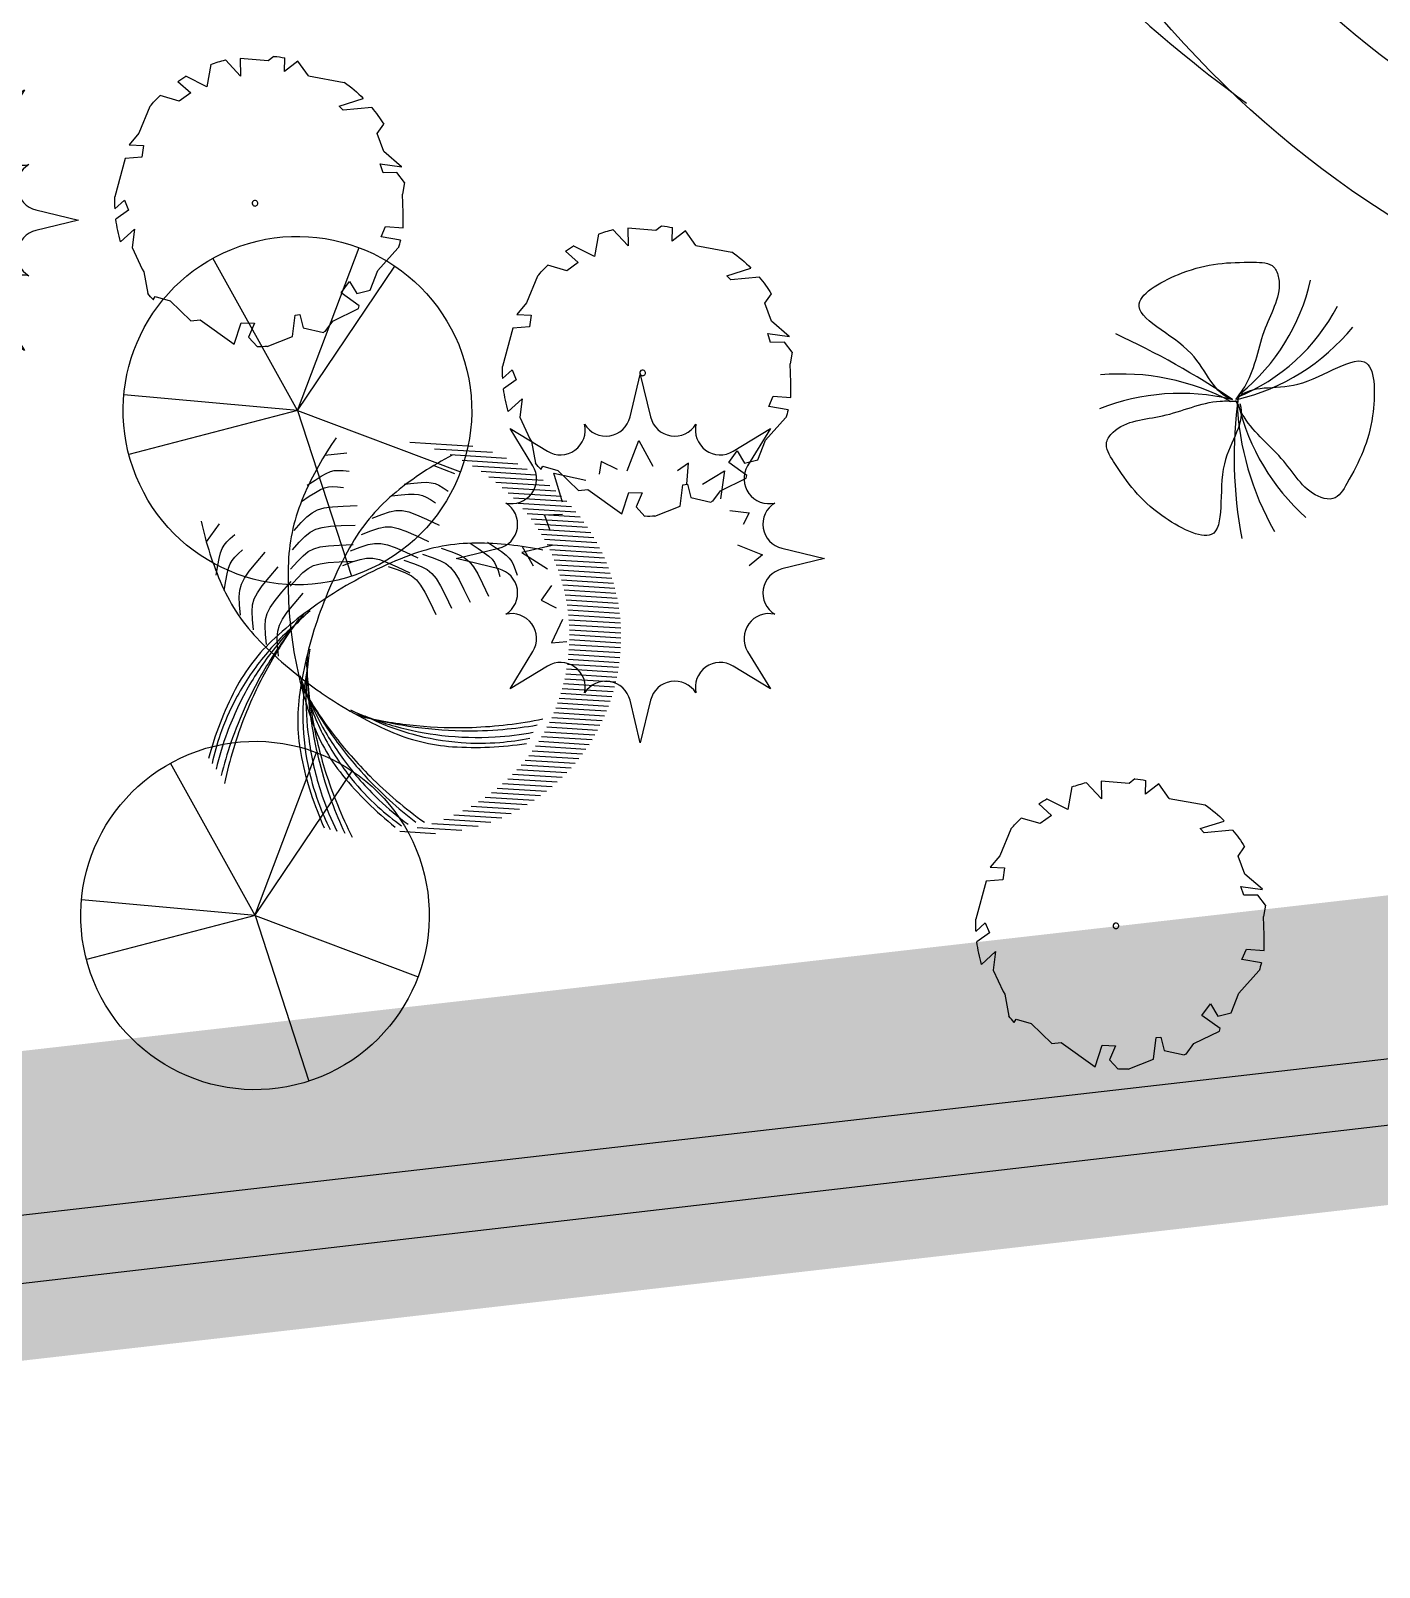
# Model space of a CAD drawing. Extents: x -809667 to 586099, y 3084146 to 3634412.
# Drawn here: x 381228.83 to 381235.41, y 3086086.96 to 3086094.45 of the extents above; entities that cross this region are included whole.
import ezdxf

# ---------------------------------------------------------------- set-up
doc = ezdxf.new("R2010")
doc.units = 0
doc.header["$LTSCALE"] = 0.5
doc.linetypes.add('CONTINOUS', pattern=[0])
doc.layers.get('0').update_dxf_attribs({"linetype": 'CONTINUOUS'})
for name, color, linetype in [('A-S-TREE', 95, 'CONTINUOUS'), ('TREE', 3, 'CONTINUOUS'), ('文字', 7, 'CONTINUOUS'), ('树木', 94, 'CONTINUOUS')]:
    doc.layers.add(name, color=color, linetype=linetype)

# ---------------------------------------------------------------- blocks, each defined once
blk = doc.blocks.new('TREE1')
at = {"layer": 'A-S-TREE', "color": 0}
for p, q in [((-50, 23), (36, 4021)), ((-50, 23), (-3120, 2586)), ((-49, 22), (-3255, -2371)), ((-49, 23), (-2621, -3042)), ((-50, 23), (629, -3920)), ((-50, 23), (3590, -1636)), ((-50, 23), (3937, -304))]:
    blk.add_line(p, q, dxfattribs=at)
blk.add_ellipse((-50, 22), major_axis=(4000, 0), ratio=1, dxfattribs=at)
blk = doc.blocks.new('T-7')
at = {"layer": 'TREE', "color": 8, "ltscale": 200, "xscale": 0.4020618556701031, "yscale": 0.4020618556701031, "zscale": 0.4020618556701031, "rotation": 199.2879054791862}
blk.add_blockref('TREE1', (4, 110), dxfattribs=at)
blk = doc.blocks.new('红枫')
at = {"color": 0}
blk.add_lwpolyline([(1297, -1371), (924, -1143, 0.665495), (552, -1412, 0.665495), (98, -1485), (-4, -1910), (-107, -1485, 0.665495), (-561, -1412, 0.665495), (-933, -1143), (-1306, -1371), (-1078, -998, 0.665495), (-1348, -625, 0.665495), (-1420, -172), (-1845, -69), (-1420, 34, 0.665495), (-1348, 487, 0.665495), (-1078, 859), (-1306, 1233), (-933, 1005, 0.665495), (-561, 1274, 0.665495), (-107, 1347), (-4, 1772), (98, 1347, 0.665495), (552, 1274, 0.665495), (924, 1005), (1297, 1233), (1069, 859, 0.665495), (1339, 487, 0.665495), (1411, 34), (1836, -69), (1411, -172, 0.665495), (1339, -625, 0.665495), (1069, -998)], format="xyb", close=True, dxfattribs=at)
blk.add_lwpolyline([(1297, -1371), (924, -1143, 0.665495), (552, -1412, 0.665495), (98, -1485), (-4, -1910), (-107, -1485, 0.665495), (-561, -1412, 0.665495), (-933, -1143), (-1306, -1371), (-1078, -998, 0.665495), (-1348, -625, 0.665495), (-1420, -172), (-1845, -69), (-1420, 34, 0.665495), (-1348, 487, 0.665495), (-1078, 859), (-1306, 1233), (-933, 1005, 0.665495), (-561, 1274, 0.665495), (-107, 1347), (-4, 1772), (98, 1347, 0.665495), (552, 1274, 0.665495), (924, 1005), (1297, 1233), (1069, 859, 0.665495), (1339, 487, 0.665495), (1411, 34), (1836, -69), (1411, -172, 0.665495), (1339, -625, 0.665495), (1069, -998)], format="xyb", close=True, dxfattribs=at)
for points in [[(-137, 808), (-20, 1111), (120, 855)], [(-783, 497), (-869, 784), (-550, 714)], [(-231, 823), (-394, 901), (-417, 777)], [(462, 676), (478, 886), (369, 808)], [(618, 676), (836, 808), (797, 528)], [(-783, 372), (-962, 364), (-908, 217)], [(891, 411), (1085, 388), (1023, 271)], [(-885, 61), (-1188, -9), (-931, -172)], [(968, 69), (1218, -32), (1085, -141)], [(-892, -336), (-994, -484), (-846, -561)], [(-783, -678), (-892, -911), (-737, -896)]]:
    blk.add_lwpolyline(points, dxfattribs=at)
blk = doc.blocks.new('白玉兰')
at = {"color": 0}
for centre, radius, start, end in [((-1261, 1665), 2054, 309.3934, 347.1655), ((-713, 1844), 1941, 291.8214, 332.6346), ((-4729, -6984), 8429, 56.1879, 65.279), ((-478, 2077), 2115, 283.2993, 320.8528), ((-1148, -2037), 2310, 61.625, 95.1491), ((-559, -2135), 2214, 76.7033, 111.4018), ((4371, -556), 4392, 172.1708, 190.6677), ((2827, 107), 2821, 182.2544, 209.8868), ((2146, 475), 2185, 193.3063, 228.4107)]:
    blk.add_arc(centre, radius, start, end, dxfattribs=at)
for points in [[(-33, 16), (-233, 73), (-342, 562), (-1254, 922), (-425, 1375), (-33, 1392), (376, 1386), (477, 1091), (236, 716), (185, 277), (29, 67), (-7, 18)], [(8, 31), (155, 177), (635, 34), (1395, 653), (1385, -291), (1209, -641), (1004, -995), (697, -939), (487, -546), (129, -287), (22, -49), (-3, 7)], [(36, -22), (99, -220), (-250, -580), (-51, -1540), (-885, -1095), (-1114, -777), (-1334, -432), (-1142, -186), (-697, -181), (-301, 17), (-41, 2), (21, -1)]]:
    blk.add_open_spline(points, degree=3, knots=[0, 0, 0, 0, 621.989778, 1340.944545, 1869.007736, 2592.427455, 2798.699245, 2915.827596, 3435.261502, 4029.77129, 4212.300518, 4212.300518, 4212.300518, 4212.300518], dxfattribs=at)
blk = doc.blocks.new('03')
at = {"layer": '树木', "color": 0}
for p, q in [((-0.1116, 1.503), (-0.2544, 1.2148)), ((-0.0755, 1.5083), (-0.218, 1.2206)), ((-0.04, 1.5125), (-0.1823, 1.2252)), ((-0.005, 1.5155), (-0.1471, 1.2286)), ((0.0295, 1.5175), (-0.1124, 1.231)), ((0.0634, 1.5185), (-0.0783, 1.2324)), ((0.0969, 1.5186), (-0.0446, 1.2328)), ((0.13, 1.5177), (-0.0114, 1.2322)), ((0.1626, 1.5159), (0.0214, 1.2308)), ((0.1948, 1.5133), (0.0537, 1.2285)), ((0.2265, 1.5099), (0.0857, 1.2254)), ((0.2579, 1.5056), (0.1172, 1.2214)), ((0.2889, 1.5006), (0.1483, 1.2167)), ((-0.4279, 1.4051), (-0.5734, 1.1114)), ((-0.385, 1.4243), (-0.53, 1.1315)), ((-0.3432, 1.441), (-0.4878, 1.1491)), ((-0.3025, 1.4555), (-0.4467, 1.1644)), ((-0.2628, 1.4682), (-0.4066, 1.1778)), ((-0.2239, 1.4791), (-0.3674, 1.1893)), ((-0.1858, 1.4885), (-0.329, 1.1993)), ((-0.1484, 1.4964), (-0.2913, 1.2077)), ((0.3195, 1.4948), (0.1791, 1.2112)), ((0.3498, 1.4883), (0.2095, 1.205)), ((0.3796, 1.481), (0.2395, 1.198)), ((0.4092, 1.4731), (0.2691, 1.1903)), ((0.4383, 1.4644), (0.2984, 1.1819)), ((0.4672, 1.455), (0.3274, 1.1727)), ((0.4957, 1.4449), (0.356, 1.1629)), ((0.5238, 1.4342), (0.3843, 1.1524)), ((0.5516, 1.4227), (0.4122, 1.1413)), ((0.5791, 1.4106), (0.4398, 1.1294)), ((-0.5661, 1.3289), (-0.7137, 1.0308)), ((-0.5182, 1.358), (-0.6649, 1.0617)), ((-0.4722, 1.3832), (-0.6183, 1.0883)), ((0.6063, 1.3979), (0.4671, 1.1169)), ((0.6331, 1.3844), (0.4941, 1.1037)), ((0.6596, 1.3703), (0.5207, 1.0898)), ((0.6857, 1.3555), (0.5469, 1.0753)), ((0.7115, 1.34), (0.5729, 1.06)), ((0.737, 1.3238), (0.5985, 1.0441)), ((-0.6701, 1.2541), (-0.8203, 0.9507)), ((-0.6165, 1.2947), (-0.7652, 0.9944)), ((0.7621, 1.307), (0.6237, 1.0275)), ((0.7869, 1.2895), (0.6487, 1.0103)), ((0.8114, 1.2712), (0.6732, 0.9923)), ((0.8355, 1.2523), (0.6975, 0.9736)), ((0.8592, 1.2326), (0.7213, 0.9542)), ((-0.7938, 1.1395), (-0.9506, 0.8229)), ((-0.7283, 1.2042), (-0.8808, 0.8961)), ((0.8826, 1.2122), (0.7448, 0.9341)), ((0.9056, 1.191), (0.768, 0.9132)), ((0.9282, 1.1691), (0.7907, 0.8916)), ((0.9504, 1.1464), (0.8131, 0.8691)), ((-0.8748, 1.0435), (-1.0452, 0.6994)), ((-0.1968, 1.0838), (-0.0623, 1.1008)), ((0.9722, 1.1228), (0.8351, 0.8459)), ((0.9936, 1.0985), (0.8567, 0.8219)), ((1.0146, 1.0732), (0.8778, 0.797)), ((1.0351, 1.0471), (0.8985, 0.7712)), ((-0.2541, 0.9323), (-0.2165, 0.9566)), ((-0.2165, 0.9566), (-0.1865, 0.9736)), ((-0.1865, 0.9736), (-0.1612, 0.9846)), ((-0.1612, 0.9846), (-0.1376, 0.9906)), ((-0.1376, 0.9906), (-0.1126, 0.9925)), ((-0.1126, 0.9925), (-0.0833, 0.9914)), ((-0.0833, 0.9914), (-0.0466, 0.9884)), ((1.0552, 1.02), (0.9188, 0.7445)), ((1.0748, 0.992), (0.9385, 0.7168)), ((1.0939, 0.9629), (0.9578, 0.6881)), ((-0.8596, 0.7789), (-0.7659, 0.8769)), ((-0.3023, 0.9), (-0.2541, 0.9323)), ((-0.2885, 0.8329), (-0.2509, 0.8571)), ((-0.2509, 0.8571), (-0.221, 0.8742)), ((-0.221, 0.8742), (-0.1957, 0.8852)), ((-0.1957, 0.8852), (-0.1721, 0.8911)), ((-0.1721, 0.8911), (-0.1471, 0.893)), ((-0.1471, 0.893), (-0.1177, 0.8919)), ((-0.1177, 0.8919), (-0.081, 0.8889)), ((1.1125, 0.9328), (0.9766, 0.6584)), ((1.1305, 0.9016), (0.9948, 0.6276)), ((1.1479, 0.8691), (1.0124, 0.5956)), ((-0.7548, 0.7439), (-0.7366, 0.7611)), ((-0.7366, 0.7611), (-0.7132, 0.7788)), ((-0.7132, 0.7788), (-0.6828, 0.7996)), ((-0.3368, 0.8005), (-0.2885, 0.8329)), ((-0.2708, 0.7333), (-0.2375, 0.7511)), ((-0.2375, 0.7511), (-0.1979, 0.7628)), ((-0.1979, 0.7628), (-0.1475, 0.7701)), ((-0.1475, 0.7701), (-0.082, 0.7749)), ((-0.082, 0.7749), (0.0032, 0.7789)), ((1.1646, 0.8353), (1.0294, 0.5623)), ((1.1807, 0.8002), (1.0458, 0.5277)), ((1.196, 0.7635), (1.0614, 0.4917)), ((-0.8085, 0.6252), (-0.7946, 0.6677)), ((-0.7946, 0.6677), (-0.7821, 0.6999)), ((-0.7821, 0.6999), (-0.7694, 0.7244)), ((-0.7694, 0.7244), (-0.7548, 0.7439)), ((-0.7188, 0.645), (-0.7006, 0.6622)), ((-0.7006, 0.6622), (-0.6772, 0.6799)), ((-0.6772, 0.6799), (-0.6468, 0.7007)), ((-0.5756, 0.6116), (-0.512, 0.6685)), ((-0.378, 0.6248), (-0.3366, 0.6719)), ((-0.3366, 0.6719), (-0.3024, 0.7075)), ((-0.3024, 0.7075), (-0.2708, 0.7333)), ((-0.158, 0.6515), (-0.0925, 0.6562)), ((-0.0925, 0.6562), (-0.0073, 0.6603)), ((1.2106, 0.7253), (1.0762, 0.454)), ((1.2242, 0.6852), (1.0902, 0.4147)), ((-0.8254, 0.5697), (-0.8085, 0.6252)), ((-0.7725, 0.5263), (-0.7586, 0.5688)), ((-0.7586, 0.5688), (-0.7461, 0.601)), ((-0.7461, 0.601), (-0.7334, 0.6255)), ((-0.7334, 0.6255), (-0.7188, 0.645)), ((-0.6579, 0.5291), (-0.6235, 0.5666)), ((-0.6235, 0.5666), (-0.5756, 0.6116)), ((-0.5089, 0.5129), (-0.4453, 0.5698)), ((-0.3471, 0.5533), (-0.3129, 0.5888)), ((-0.3129, 0.5888), (-0.2813, 0.6146)), ((-0.2813, 0.6146), (-0.248, 0.6325)), ((-0.248, 0.6325), (-0.2084, 0.6442)), ((-0.2084, 0.6442), (-0.158, 0.6515)), ((1.2368, 0.6431), (1.1032, 0.3734)), ((1.2484, 0.5988), (1.1152, 0.33)), ((-0.7894, 0.4708), (-0.7725, 0.5263)), ((-0.6959, 0.4602), (-0.6813, 0.4951)), ((-0.6813, 0.4951), (-0.6579, 0.5291)), ((-0.5568, 0.4679), (-0.5089, 0.5129)), ((-0.4422, 0.4142), (-0.3786, 0.4711)), ((-0.3885, 0.5061), (-0.3471, 0.5533)), ((-0.3576, 0.4346), (-0.3234, 0.4702)), ((-0.3234, 0.4702), (-0.2919, 0.496)), ((-0.2919, 0.496), (-0.2585, 0.5138)), ((-0.2585, 0.5138), (-0.2189, 0.5255)), ((-0.2189, 0.5255), (-0.1685, 0.5328)), ((-0.1685, 0.5328), (-0.103, 0.5376)), ((-0.103, 0.5376), (-0.0178, 0.5416)), ((1.2586, 0.552), (1.126, 0.2841)), ((1.2674, 0.5021), (1.1354, 0.2354)), ((-0.7082, 0.3711), (-0.7041, 0.4203)), ((-0.7041, 0.4203), (-0.6959, 0.4602)), ((-0.6292, 0.3615), (-0.6146, 0.3964)), ((-0.6146, 0.3964), (-0.5912, 0.4304)), ((-0.5912, 0.4304), (-0.5568, 0.4679)), ((-0.4901, 0.3692), (-0.4422, 0.4142)), ((-0.399, 0.3874), (-0.3576, 0.4346)), ((-0.378, 0.3344), (-0.3144, 0.3913)), ((-0.3239, 0.3677), (-0.2924, 0.3935)), ((-0.2924, 0.3935), (-0.259, 0.4114)), ((-0.259, 0.4114), (-0.2194, 0.423)), ((-0.2194, 0.423), (-0.1691, 0.4304)), ((-0.1691, 0.4304), (-0.1035, 0.4351)), ((-0.1035, 0.4351), (-0.0183, 0.4392)), ((1.2745, 0.4487), (1.1431, 0.1834)), ((1.2794, 0.391), (1.1489, 0.1275)), ((-1.1749, 0.191), (-1.1373, 0.3213)), ((-1.0451, 0.2587), (-1.0278, 0.2912)), ((-0.7106, 0.3084), (-0.7082, 0.3711)), ((-0.6415, 0.2724), (-0.6374, 0.3216)), ((-0.6374, 0.3216), (-0.6292, 0.3615)), ((-0.5625, 0.2628), (-0.5479, 0.2977)), ((-0.5479, 0.2977), (-0.5245, 0.3317)), ((-0.5245, 0.3317), (-0.4901, 0.3692)), ((-0.4603, 0.2519), (-0.4258, 0.2893)), ((-0.4258, 0.2893), (-0.378, 0.3344)), ((-0.3995, 0.285), (-0.3582, 0.3321)), ((-0.3582, 0.3321), (-0.3239, 0.3677)), ((1.2815, 0.3277), (1.1521, 0.0665)), ((-1.0698, 0.1844), (-1.0659, 0.2085)), ((-1.0659, 0.2085), (-1.0577, 0.2322)), ((-1.0577, 0.2322), (-1.0451, 0.2587)), ((-0.98, 0.1612), (-0.9674, 0.1877)), ((-0.9674, 0.1877), (-0.9501, 0.2202)), ((-0.8458, 0.1742), (-0.8158, 0.254)), ((-0.741, 0.1176), (-0.711, 0.1974)), ((-0.6439, 0.2097), (-0.6415, 0.2724)), ((-0.5748, 0.1737), (-0.5707, 0.2229)), ((-0.5707, 0.2229), (-0.5625, 0.2628)), ((-0.4983, 0.183), (-0.4837, 0.2179)), ((-0.4837, 0.2179), (-0.4603, 0.2519)), ((1.28, 0.257), (1.1521, -0.0012)), ((-1.0697, 0.1568), (-1.0698, 0.1844)), ((-1.0659, 0.1225), (-1.0697, 0.1568)), ((-1.0585, 0.0784), (-1.0659, 0.1225)), ((-0.9921, 0.1134), (-0.9882, 0.1374)), ((-0.992, 0.0858), (-0.9921, 0.1134)), ((-0.9882, 0.1374), (-0.98, 0.1612)), ((-0.8806, 0.063), (-0.8674, 0.1121)), ((-0.8674, 0.1121), (-0.8458, 0.1742)), ((-0.7626, 0.0555), (-0.741, 0.1176)), ((-0.6362, 0.0609), (-0.6062, 0.1408)), ((-0.5772, 0.111), (-0.5748, 0.1737)), ((-0.5423, 0.0199), (-0.5123, 0.0998)), ((-0.513, 0.0312), (-0.5106, 0.0939)), ((-0.5106, 0.0939), (-0.5065, 0.1431)), ((-0.5065, 0.1431), (-0.4983, 0.183)), ((1.2729, 0.1752), (1.1475, -0.0782)), ((-1.0479, 0.0213), (-1.0585, 0.0784)), ((-0.9882, 0.0515), (-0.992, 0.0858)), ((-0.9808, 0.0074), (-0.9882, 0.0515)), ((-0.9702, -0.0497), (-0.9808, 0.0074)), ((-0.8855, 0.022), (-0.8806, 0.063)), ((-0.8824, -0.0157), (-0.8855, 0.022)), ((-0.7807, -0.0347), (-0.7758, 0.0063)), ((-0.7758, 0.0063), (-0.7626, 0.0555)), ((-0.6578, -0.0011), (-0.6362, 0.0609)), ((-0.5639, -0.0422), (-0.5423, 0.0199)), ((1.2564, 0.0742), (1.1353, -0.1704)), ((-0.8712, -0.0549), (-0.8824, -0.0157)), ((-0.852, -0.1004), (-0.8712, -0.0549)), ((-0.7776, -0.0723), (-0.7807, -0.0347)), ((-0.7663, -0.1115), (-0.7776, -0.0723)), ((-0.6759, -0.0913), (-0.671, -0.0503)), ((-0.6727, -0.129), (-0.6759, -0.0913)), ((-0.671, -0.0503), (-0.6578, -0.0011)), ((-0.582, -0.1323), (-0.5771, -0.0913)), ((-0.5771, -0.0913), (-0.5639, -0.0422)), ((1.2131, -0.0808), (1.1168, -0.2753)), ((-0.8251, -0.1571), (-0.852, -0.1004)), ((-0.7472, -0.157), (-0.7663, -0.1115)), ((-0.7203, -0.2137), (-0.7472, -0.157)), ((-0.6615, -0.1682), (-0.6727, -0.129)), ((-0.6424, -0.2137), (-0.6615, -0.1682)), ((-0.5789, -0.17), (-0.582, -0.1323)), ((-0.5677, -0.2092), (-0.5789, -0.17)), ((-0.6155, -0.2703), (-0.6424, -0.2137)), ((-0.5485, -0.2547), (-0.5677, -0.2092)), ((-0.5216, -0.3113), (-0.5485, -0.2547)), ((-0.4128, -0.3318), (-0.4507, -0.2554)), ((-0.7325, -0.4487), (-0.7705, -0.3723)), ((-0.6196, -0.4106), (-0.6576, -0.3342)), ((-0.5068, -0.3725), (-0.5447, -0.2961)), ((-0.476, -0.4306), (-0.5068, -0.3725)), ((-0.382, -0.3899), (-0.4128, -0.3318)), ((-0.7018, -0.5068), (-0.7325, -0.4487)), ((-0.5889, -0.4687), (-0.6196, -0.4106)), ((-0.4491, -0.4738), (-0.476, -0.4306)), ((-0.3551, -0.4331), (-0.382, -0.3899)), ((-0.3285, -0.4646), (-0.3551, -0.4331)), ((-0.2987, -0.488), (-0.3285, -0.4646)), ((-0.9302, -0.537), (-0.9422, -0.5022)), ((-0.9194, -0.5643), (-0.9302, -0.537)), ((-0.8253, -0.5285), (-0.8373, -0.4937)), ((-0.8145, -0.5558), (-0.8253, -0.5285)), ((-0.8027, -0.578), (-0.8145, -0.5558)), ((-0.6748, -0.55), (-0.7018, -0.5068)), ((-0.6482, -0.5816), (-0.6748, -0.55)), ((-0.562, -0.5119), (-0.5889, -0.4687)), ((-0.5353, -0.5435), (-0.562, -0.5119)), ((-0.5056, -0.5668), (-0.5353, -0.5435)), ((-0.4225, -0.5054), (-0.4491, -0.4738)), ((-0.3927, -0.5287), (-0.4225, -0.5054)), ((-0.3564, -0.5472), (-0.3927, -0.5287)), ((-0.3101, -0.5642), (-0.3564, -0.5472)), ((-0.2624, -0.5065), (-0.2987, -0.488)), ((-0.2161, -0.5235), (-0.2624, -0.5065)), ((-0.1563, -0.5424), (-0.2161, -0.5235)), ((-0.9691, -0.6781), (-1.0388, -0.5618)), ((-0.9076, -0.5864), (-0.9194, -0.5643)), ((-0.8926, -0.6057), (-0.9076, -0.5864)), ((-0.8724, -0.6244), (-0.8926, -0.6057)), ((-0.8447, -0.645), (-0.8724, -0.6244)), ((-0.8074, -0.6696), (-0.8447, -0.645)), ((-0.7877, -0.5972), (-0.8027, -0.578)), ((-0.7675, -0.616), (-0.7877, -0.5972)), ((-0.7398, -0.6365), (-0.7675, -0.616)), ((-0.7025, -0.6612), (-0.7398, -0.6365)), ((-0.6185, -0.6049), (-0.6482, -0.5816)), ((-0.5821, -0.6234), (-0.6185, -0.6049)), ((-0.5358, -0.6405), (-0.5821, -0.6234)), ((-0.476, -0.6594), (-0.5358, -0.6405)), ((-0.4693, -0.5853), (-0.5056, -0.5668)), ((-0.4229, -0.6023), (-0.4693, -0.5853)), ((-0.3631, -0.6212), (-0.4229, -0.6023)), ((-0.2503, -0.5831), (-0.3101, -0.5642)), ((-0.7584, -0.7008), (-0.8074, -0.6696)), ((-0.6535, -0.6923), (-0.7025, -0.6612))]:
    blk.add_line(p, q, dxfattribs=at)
for centre, radius, start, end in [((1.5285, 0.0526), 2.0101, 145.48401, 157.14403), ((1.1297, 1.067), 2.0101, 184.59177, 196.25179), ((0.7228, 0.3922), 1.1357, 157.14403, 178.02471), ((-1.6953, 1.287), 2.5637, 344.04936, 348.91028), ((-1.5249, 1.2954), 2.4291, 341.99961, 346.93833), ((-0.9493, 1.1034), 1.8647, 340.60142, 347.74902), ((-0.6151, 0.9781), 1.5431, 341.8041, 348.66506), ((-1.6953, 1.287), 2.5637, 339.18844, 344.04936), ((-1.0367, 1.1266), 2.0154, 333.29532, 346.12813), ((0.2903, 0.8223), 1.1357, 196.25179, 217.13248), ((-0.9493, 1.1034), 1.8647, 330.58291, 340.60142), ((-1.5249, 1.2954), 2.4291, 336.10612, 341.99961), ((-0.6151, 0.9781), 1.5431, 333.0784, 341.8041), ((2.2026, 0.3411), 2.6163, 178.02471, 188.7387), ((-1.6953, 1.287), 2.5637, 331.6293, 339.18844), ((0.455, 1.3672), 2.0101, 212.16698, 223.827), ((-1.5249, 1.2954), 2.4291, 328.38436, 336.10612), ((-0.9493, 1.1034), 1.8647, 321.66163, 330.58291), ((-0.2551, 0.7334), 1.1405, 313.36984, 333.29532), ((-0.6151, 0.9781), 1.5431, 321.69699, 333.0784), ((1.4707, 1.7161), 2.6163, 217.13248, 227.84647), ((-1.5249, 1.2954), 2.4291, 320.66259, 328.38436), ((-1.6953, 1.287), 2.5637, 324.07016, 331.6293), ((-0.6151, 0.9781), 1.5431, 310.31558, 321.69699), ((-0.1758, 0.7617), 1.1357, 223.827, 244.70769), ((2.1087, 0.3267), 2.5214, 188.7387, 199.65315), ((-0.9493, 1.1034), 1.8647, 312.74035, 321.66163), ((-1.2033, 1.7372), 2.5214, 302.45539, 313.36984), ((-0.1096, 1.9427), 2.4291, 294.9659, 299.90461), ((-0.2319, 2.0617), 2.5637, 297.01565, 301.87657), ((0.4568, 2.1004), 2.6163, 244.70769, 255.42168), ((1.4263, 0.3491), 1.8647, 199.02366, 207.94494), ((1.407, 1.6457), 2.5214, 227.84647, 238.76092), ((-0.1096, 1.9427), 2.4291, 289.07241, 294.9659), ((-0.2319, 2.0617), 2.5637, 292.15473, 297.01565), ((0.1422, 1.3907), 1.8647, 293.56771, 300.71531), ((0.2783, 1.0608), 1.5431, 294.77039, 301.63135), ((1.8336, 0.7989), 2.4291, 206.94591, 214.66767), ((1.8944, 0.9582), 2.5637, 210.35347, 217.91262), ((1.1771, 0.0936), 1.5431, 196.59889, 207.9803), ((0.8634, 1.2326), 1.8647, 238.13143, 247.05271), ((-0.1096, 1.9427), 2.4291, 281.35064, 289.07241), ((-0.2319, 2.0617), 2.5637, 284.59559, 292.15473), ((0.1422, 1.3907), 1.8647, 283.54919, 293.56771), ((0.0996, 1.4704), 2.0154, 286.26161, 299.09442), ((0.2783, 1.0608), 1.5431, 286.04468, 294.77039), ((-1.2543, 1.8173), 2.6163, 291.7414, 302.45539), ((0.4329, 2.0085), 2.5214, 255.42168, 266.33613), ((0.8957, 1.8385), 2.4291, 246.05367, 253.77543), ((0.8424, 2.0006), 2.5637, 249.46124, 257.02038), ((0.8312, 0.8772), 1.5431, 235.70666, 247.08806), ((0.1422, 1.3907), 1.8647, 265.70664, 274.62791), ((-0.1096, 1.9427), 2.4291, 273.62888, 281.35064), ((-0.2319, 2.0617), 2.5637, 277.03645, 284.59559), ((0.3446, 0.6305), 1.1405, 266.33613, 286.26161), ((0.1422, 1.3907), 1.8647, 274.62791, 283.54919), ((0.2783, 1.0608), 1.5431, 274.66327, 286.04468), ((0.8083, -0.1377), 1.1405, 199.65315, 219.57863), ((1.4263, 0.3491), 1.8647, 207.94494, 216.86622), ((0.2783, 1.0608), 1.5431, 263.28187, 274.66327), ((0.6909, 0.4651), 1.1405, 238.76092, 258.6864), ((0.8634, 1.2326), 1.8647, 247.05271, 255.97398), ((0.8957, 1.8385), 2.4291, 253.77543, 261.4972), ((0.8312, 0.8772), 1.5431, 247.08806, 258.46947), ((0.8424, 2.0006), 2.5637, 257.02038, 264.57952), ((0.8424, 2.0006), 2.5637, 264.57952, 269.44044), ((0.8424, 2.0006), 2.5637, 269.44044, 274.30136), ((-0.7058, 0.442), 1.1357, 270.86071, 291.7414), ((1.1771, 0.0936), 1.5431, 207.9803, 219.36171), ((1.8336, 0.7989), 2.4291, 214.66767, 222.38943), ((1.8944, 0.9582), 2.5637, 217.91262, 225.47176), ((0.8634, 1.2326), 1.8647, 255.97398, 265.9925), ((0.8625, 1.323), 2.0154, 258.6864, 271.51921), ((0.8312, 0.8772), 1.5431, 258.46947, 267.19518), ((0.8957, 1.8385), 2.4291, 261.4972, 267.39069), ((0.8634, 1.2326), 1.8647, 265.9925, 273.1401), ((0.8957, 1.8385), 2.4291, 267.39069, 272.3294), ((-0.7189, 1.3163), 2.0101, 259.20069, 270.86071), ((0.8312, 0.8772), 1.5431, 267.19518, 274.05614), ((1.4263, 0.3491), 1.8647, 216.86622, 226.88474), ((1.8336, 0.7989), 2.4291, 222.38943, 228.28292), ((1.4827, 0.4197), 2.0154, 219.57863, 232.41145), ((1.1771, 0.0936), 1.5431, 219.36171, 228.08742), ((1.8944, 0.9582), 2.5637, 225.47176, 230.33268), ((1.4263, 0.3491), 1.8647, 226.88474, 234.03234), ((1.8336, 0.7989), 2.4291, 228.28292, 233.22164), ((1.8944, 0.9582), 2.5637, 230.33268, 235.1936), ((1.1771, 0.0936), 1.5431, 228.08742, 234.94837)]:
    blk.add_arc(centre, radius, start, end, dxfattribs=at)
blk = doc.blocks.new('*E54')
at = {"layer": 'TREE', "color": 0}
blk.add_ellipse((-2.37, 3.565), major_axis=(2.696, 1.394), ratio=1, start_param=0.518575, end_param=0.519414, dxfattribs=at)
blk = doc.blocks.new('A$C4C586FE1')
at = {"layer": 'TREE', "color": 0}
for p, q in [((1100, 2801), (873, 2660)), ((1294, 2743), (1193, 2819)), ((1261, 2599), (1294, 2743)), ((1418, 2836), (1389, 2617)), ((1787, 2660), (1418, 2836)), ((570, 2555), (514, 2441)), ((785, 2557), (585, 2566)), ((842, 2436), (785, 2557)), ((873, 2660), (885, 2449)), ((1389, 2617), (1261, 2599)), ((1875, 2686), (1787, 2660)), ((2108, 2532), (1875, 2686)), ((2273, 2551), (2261, 2516)), ((514, 2441), (288, 2276)), ((885, 2449), (842, 2436)), ((2261, 2516), (2108, 2532)), ((2411, 2297), (2336, 2500)), ((288, 2276), (288, 2250)), ((288, 2250), (484, 2157)), ((2434, 2275), (2411, 2297)), ((2565, 2086), (2434, 2275)), ((330, 2136), (208, 2079)), ((422, 2031), (330, 2136)), ((484, 2157), (422, 2031)), ((208, 2079), (171, 1878)), ((2577, 1905), (2565, 2086)), ((2688, 2051), (2577, 1905)), ((171, 1878), (16, 1628)), ((2666, 1735), (2772, 1843)), ((2724, 1646), (2666, 1735)), ((2799, 1744), (2724, 1646)), ((6, 1547), (198, 1550)), ((198, 1550), (173, 1443)), ((2788, 1244), (2821, 1629)), ((173, 1443), (0, 1425)), ((0, 1425), (27, 1279)), ((27, 1279), (67, 1102)), ((2632, 1202), (2788, 1244)), ((2635, 1086), (2632, 1202)), ((67, 988), (67, 1102)), ((2775, 1105), (2635, 1086)), ((2702, 978), (2775, 1105)), ((67, 988), (157, 906)), ((157, 906), (291, 931)), ((291, 931), (335, 852)), ((2643, 702), (2702, 978)), ((335, 852), (122, 842)), ((123, 841), (320, 727)), ((320, 727), (414, 564)), ((414, 564), (369, 464)), ((2275, 501), (2371, 599)), ((2419, 413), (2275, 501)), ((2371, 599), (2563, 580)), ((513, 326), (783, 402)), ((827, 368), (610, 253)), ((783, 402), (827, 368)), ((2130, 415), (2352, 350)), ((2132, 192), (2130, 415)), ((1826, 254), (2000, 124)), ((1859, 85), (1826, 254)), ((1176, 133), (821, 132)), ((1176, 133), (1302, 10)), ((1302, 10), (1413, 132)), ((1413, 132), (1432, 0)), ((1540, 5), (1587, 59)), ((1587, 59), (1859, 85))]:
    blk.add_line(p, q, dxfattribs=at)
at = {"layer": 'TREE', "color": 0, "extrusion": (0, 0, -1)}
for major_axis, start_param, end_param in [((1003, 1003), -1.011805, -0.945114), ((1003, 1003), -1.426629, -1.413216), ((1003, 1003), -0.139248, -0.081961), ((839, 1144), 0.475418, 0.633835), ((1003, 1003), 0.553886, 0.636541), ((1003, 1003), 4.017991, 4.075425), ((1003, 1003), 1.314933, 1.417635), ((839, 1143), 3.200433, 3.340883), ((1003, 1003), 1.573401, 1.638153), ((839, 1144), 2.942836, 3.115157), ((1003, 1003), 1.829101, 1.934165), ((1003, 1003), 2.270337, 2.346427)]:
    blk.add_ellipse((1418, 1418), major_axis=major_axis, ratio=1, start_param=start_param, end_param=end_param, dxfattribs=at)
at = {"layer": 'TREE', "color": 0, "linetype": 'Continuous'}
for start_param, end_param in [(0.01341, 3.155003), (3.155003, 6.296595)]:
    blk.add_ellipse((1466, 1447), major_axis=(19.2, 19.2), ratio=1, start_param=start_param, end_param=end_param, dxfattribs=at)
at = {"layer": 'TREE', "color": 8, "linetype": 'CONTINOUS', "extrusion": (0, 0, -1), "xscale": 467.4085850556439, "yscale": 467.4085850556439, "zscale": -467.4085850556439, "rotation": 278.9250190116231}
blk.add_blockref('*E54', (-2893, 66), dxfattribs=at)
blk = doc.blocks.new('23424')
at = {"layer": '文字', "color": 8, "linetype": 'Continuous'}
blk.add_line((382088.7849, 3087629.4628, -859.056), (381964.1259, 3087615.2048, -859.056), dxfattribs=at)
at = {"layer": '文字', "color": 8, "linetype": 'Continuous', "flags": 128}
for points, const_width in [([(381912.2479, 3087729.6974), (381918.7073, 3087733.7968), (382022.9711, 3087808.8075), (382085.2506, 3087680.6549), (382122.9792, 3087633.3601), (381994.6732, 3087618.7365), (381946.1214, 3087613.2028), (381925.7713, 3087600.4798), (381864.955, 3087697.7539), (381885.3051, 3087710.4768), (381885.3051, 3087710.4768), (381885.3051, 3087710.4768), (381912.2479, 3087729.6974)], 0.5), ([(381946.1214, 3087613.2028), (381994.6732, 3087618.7365), (382122.9792, 3087633.3601), (382085.3566, 3087680.522), (382079.3407, 3087692.8157), (382078.7562, 3087691.314), (382079.0684, 3087689.4972), (382078.0108, 3087686.3642), (382075.5334, 3087683.0348), (382011.0928, 3087637.0137), (382008.1876, 3087643.0397), (381997.5527, 3087635.6525), (381988.4427, 3087636.1715), (381958.6727, 3087631.1915)], 1.5)]:
    blk.add_lwpolyline(points, dxfattribs=dict(at, const_width=const_width))
at = {"layer": '文字', "color": 8, "linetype": 'Continuous'}
blk.add_lwpolyline([(382047.2129, 3087626.7376), (382047.5185, 3087624.5221), (381964.5241, 3087614.9017), (381964.0183, 3087616.2595)], dxfattribs=at)
for points in [[(381985.1961, 3087620.669, -0.293685), (381979.991, 3087622.2326, -0.394124), (381980.7603, 3087626.2283, -0.394124)], [(381985.0574, 3087621.2535, -0.278905), (381980.4841, 3087622.576, -0.425674), (381981.3543, 3087625.8976, -0.425674)]]:
    blk.add_lwpolyline(points, format="xyb", dxfattribs=at)
for points, knots in [([(381968.675, 3087621.7591), (381969.5351, 3087622.4083), (381972.9151, 3087624.432), (381978.5198, 3087624.8334), (381980.2763, 3087622.6554), (381980.7726, 3087622.2899)], [5.079382, 5.079382, 5.079382, 5.079382, 8.300034, 16.526304, 17.285813, 17.285813, 17.285813, 17.285813]), ([(381968.5062, 3087620.7508), (381969.3365, 3087621.5066), (381969.6469, 3087621.7221), (381970.6179, 3087622.3298), (381971.3183, 3087622.6833), (381973.1138, 3087623.345), (381974.2528, 3087623.6034), (381976.2315, 3087623.7466), (381977.0865, 3087623.6918), (381978.0581, 3087623.4394), (381978.2844, 3087623.3629), (381978.6816, 3087623.192), (381978.8558, 3087623.1008), (381979.1121, 3087622.9379), (381979.2029, 3087622.8733), (381979.3708, 3087622.7396), (381979.4483, 3087622.6708), (381979.5585, 3087622.5617), (381979.5972, 3087622.5208), (381979.6986, 3087622.4158), (381979.7596, 3087622.3538), (381979.9718, 3087622.1547), (381980.1537, 3087622.0005), (381980.4168, 3087621.8068)], [5.079382, 5.079382, 5.079382, 5.079382, 6.250682, 6.250682, 8.593283, 8.593283, 11.652469, 11.652469, 14.135035, 14.135035, 14.94719, 14.94719, 15.665817, 15.665817, 16.092298, 16.092298, 16.49786, 16.49786, 16.70257, 16.70257, 16.90728, 16.90728, 17.285813, 17.285813, 17.285813, 17.285813])]:
    blk.add_open_spline(points, degree=3, knots=knots, dxfattribs=at)
for name, p, xscale, yscale, zscale, rotation in [('A$C4C586FE1', (381976.4343, 3087621.8992), 0.0005, 0.0005, 0.0005, 169.6965101826048), ('A$C4C586FE1', (381978.3239, 3087621.0722), 0.0005, 0.0005, 0.0005, 169.6965101826048), ('03', (381976.1473, 3087619.1643), 0.8, 0.8, 0.8, 292.8030004997092), ('A$C4C586FE1', (381980.631, 3087618.3771), 0.0005, 0.0005, 0.0005, 169.6965101826048)]:
    blk.add_blockref(name, p, dxfattribs=dict(at, xscale=xscale, yscale=yscale, zscale=zscale, rotation=rotation))
for name, p, xscale, yscale, zscale in [('红枫', (381973.8283, 3087621.2696), 0.000487636998295784, 0.000487636998295784, 0.04876370063039211), ('T-7', (381975.7771, 3087620.2506), 0.0005279999999329448, 0.0005279999999329448, 0.0005279999999329448), ('白玉兰', (381980.3672, 3087620.353), 0.0004880798049271107, 0.0004880798049271107, 0.04880798235096967), ('红枫', (381977.4641, 3087619.6198), 0.000487636998295784, 0.000487636998295784, 0.04876370063039211), ('T-7', (381975.5702, 3087617.7895), 0.0005279999999329448, 0.0005279999999329448, 0.0005279999999329448)]:
    blk.add_blockref(name, p, dxfattribs=dict(at, xscale=xscale, yscale=yscale, zscale=zscale))

msp = doc.modelspace()

# ---------------------------------------------------------------- block references
at = {"layer": '文字', "color": 8, "linetype": 'Continuous'}
msp.add_blockref('23424', (-745.6581, -1527.7076), dxfattribs=at)

doc.saveas('drawing.dxf')
